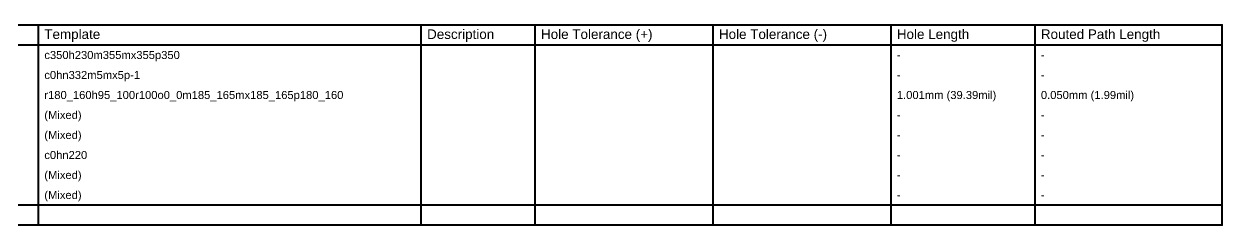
# Model space of a CAD drawing. Header units: inches. Extents: x -0.2 to 18.2, y -0.3 to 3.9.
# Drawn here: x 9.19 to 18.18, y 2.41 to 3.92 of the extents above; entities that cross this region are included whole.
import ezdxf

# ---------------------------------------------------------------- set-up
doc = ezdxf.new("R2010")
doc.units = ezdxf.units.IN
doc.header["$MEASUREMENT"] = 0
doc.layers.add('Drill Drawing', color=1, linetype='Continuous')
doc.styles.add('Arial', font='', dxfattribs={"height": 0.2})
doc.styles.get('Arial').set_extended_font_data('Arial')

msp = doc.modelspace()

# ---------------------------------------------------------------- linework, layer by layer
at = {"layer": 'Drill Drawing', "const_width": 0.015}
for points in [[(2.9417, 3.9158), (18.1694, 3.9158)], [(9.297, 2.4158), (9.297, 3.9158)], [(12.1661, 2.4158), (12.1661, 3.9158)], [(13.0199, 2.4158), (13.0199, 3.9158)], [(14.3535, 2.4158), (14.3535, 3.9158)], [(15.6871, 2.4158), (15.6871, 3.9158)], [(16.7668, 2.4158), (16.7668, 3.9158)], [(18.1694, 2.4158), (18.1694, 3.9158)], [(2.9417, 3.7658), (18.1694, 3.7658)], [(2.9417, 2.5658), (18.1694, 2.5658)], [(2.9417, 2.4158), (18.1694, 2.4158)]]:
    msp.add_lwpolyline(points, dxfattribs=at)
at = {"layer": 'Drill Drawing', "const_width": 0.0075}
for points in [[(9.2933, 3.9158, 1), (9.3008, 3.9158, 1)], [(12.1624, 3.9158, 1), (12.1699, 3.9158, 1)], [(13.0161, 3.9158, 1), (13.0236, 3.9158, 1)], [(14.3497, 3.9158, 1), (14.3572, 3.9158, 1)], [(15.6833, 3.9158, 1), (15.6908, 3.9158, 1)], [(16.763, 3.9158, 1), (16.7705, 3.9158, 1)], [(18.1656, 3.9158, 1), (18.1731, 3.9158, 1)], [(18.1656, 3.9158, 1), (18.1731, 3.9158, 1)], [(18.1656, 3.7658, 1), (18.1731, 3.7658, 1)], [(18.1656, 2.5658, 1), (18.1731, 2.5658, 1)], [(9.2933, 2.4158, 1), (9.3008, 2.4158, 1)], [(12.1624, 2.4158, 1), (12.1699, 2.4158, 1)], [(13.0161, 2.4158, 1), (13.0236, 2.4158, 1)], [(14.3497, 2.4158, 1), (14.3572, 2.4158, 1)], [(15.6833, 2.4158, 1), (15.6908, 2.4158, 1)], [(16.763, 2.4158, 1), (16.7705, 2.4158, 1)], [(18.1656, 2.4158, 1), (18.1731, 2.4158, 1)], [(18.1656, 2.4158, 1), (18.1731, 2.4158, 1)]]:
    msp.add_lwpolyline(points, format="xyb", close=True, dxfattribs=at)

# ---------------------------------------------------------------- texts
at = {"layer": 'Drill Drawing', "style": 'Arial'}
for s, height, p in [('Template', 0.072, (9.342, 3.8108)), ('Description', 0.072, (12.2111, 3.8108)), ('Hole Tolerance (+)', 0.072, (13.0649, 3.8108)), ('Hole Tolerance (-)', 0.072, (14.3985, 3.8108)), ('Hole Length', 0.072, (15.7321, 3.8108)), ('Routed Path Length', 0.072, (16.8118, 3.8108)), ('c350h230m355mx355p350', 0.06, (9.342, 3.6608)), ('-', 0.06, (15.7321, 3.6608)), ('-', 0.06, (16.8118, 3.6608)), ('c0hn332m5mx5p-1', 0.06, (9.342, 3.5108)), ('-', 0.06, (15.7321, 3.5108)), ('-', 0.06, (16.8118, 3.5108)), ('r180_160h95_100r100o0_0m185_165mx185_165p180_160', 0.06, (9.342, 3.3608)), ('1.001mm (39.39mil)', 0.06, (15.7321, 3.3608)), ('0.050mm (1.99mil)', 0.06, (16.8118, 3.3608)), ('(Mixed)', 0.06, (9.342, 3.2108)), ('-', 0.06, (15.7321, 3.2108)), ('-', 0.06, (16.8118, 3.2108)), ('(Mixed)', 0.06, (9.342, 3.0608)), ('-', 0.06, (15.7321, 3.0608)), ('-', 0.06, (16.8118, 3.0608)), ('c0hn220', 0.06, (9.342, 2.9108)), ('-', 0.06, (15.7321, 2.9108)), ('-', 0.06, (16.8118, 2.9108)), ('(Mixed)', 0.06, (9.342, 2.7608)), ('-', 0.06, (15.7321, 2.7608)), ('-', 0.06, (16.8118, 2.7608)), ('(Mixed)', 0.06, (9.342, 2.6108)), ('-', 0.06, (15.7321, 2.6108)), ('-', 0.06, (16.8118, 2.6108))]:
    msp.add_text(s, height=height, dxfattribs=at).set_placement(p)

doc.saveas('drawing.dxf')
